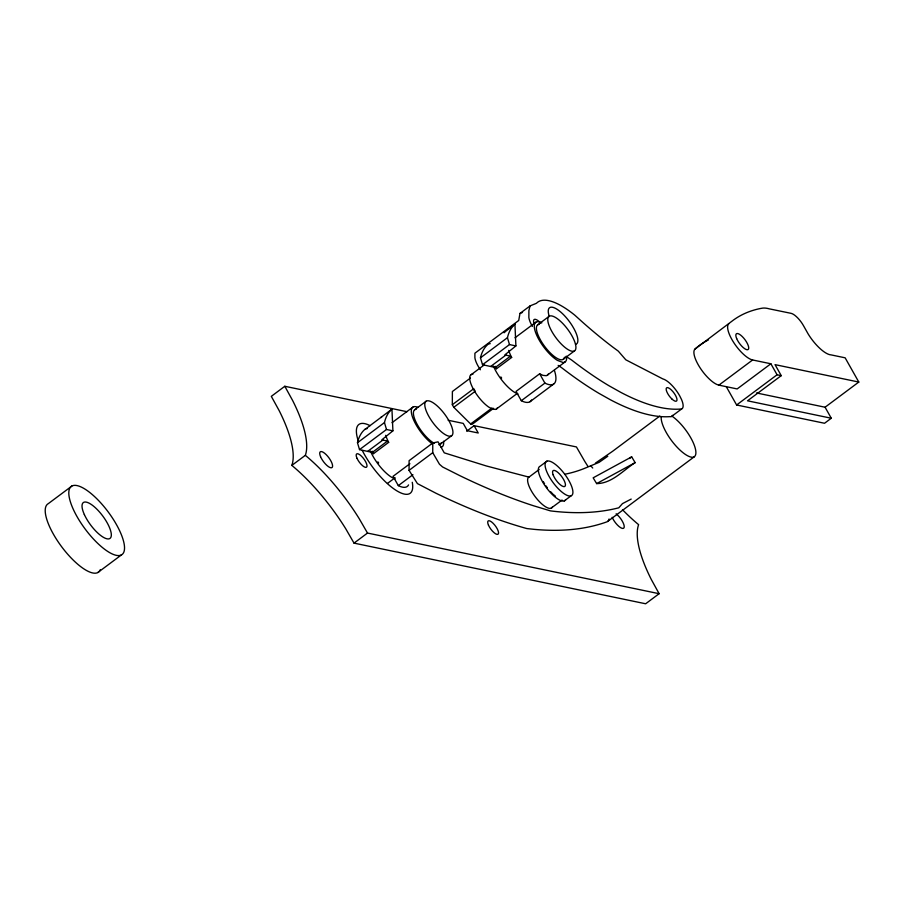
<?xml version="1.0" encoding="UTF-8"?>
<svg xmlns="http://www.w3.org/2000/svg" width="904" height="904" viewBox="0 0 904 904"><rect width="100%" height="100%" fill="white"/><g stroke="black" fill="none" stroke-linecap="round" stroke-linejoin="round"><path stroke-width="1.36" d="M493.618 408.292L472.182 424.292L470.634 423.965L453.797 407.297L452.328 404.698L452.384 391.511L470.43 378.041M609.07 518.975A26.826 9.051 53.3 0 1 606.844 521.868A984.14 332.243 53.3 0 1 534.366 529.371L526.851 528.569A1049.544 354.334 53.3 0 1 435.897 493.2L417.433 483.617L409.06 470.362L409.105 460.656L432.779 442.983L438.044 441.83L444.248 452.836L486.352 465.967L527.021 476.611L529.303 476.871L539.179 469.492M631.207 499.076L622.449 503.63L618.799 507.799A984.14 332.243 53.3 0 1 550.513 510.896L533.27 505.686A1049.544 354.334 53.3 0 1 459.571 475.527L442.587 466.972L439.457 464.215L432.733 452.689L432.779 442.983M566.017 356.357L571.723 360.108A303.676 102.525 53.3 0 0 609.002 385.759L620.698 392.313A303.676 102.525 53.3 0 0 679.819 409.094A18.396 6.215 53.3 0 0 681.526 399.511L679.639 395.737A18.396 6.215 53.3 0 0 662.801 378.9L625.805 359.803L618.291 351.136L612.98 347.238A311.36 108.299 53.9 0 1 582.549 322.174L574.808 315.191A81.755 27.606 53.3 0 0 536.456 303.292L530.083 305.891L519.969 313.439L518.726 320.491L474.894 353.215L474.894 357.837A17.142 5.786 53.3 0 0 480.408 369.759M530.083 305.891L528.896 310.547L528.851 317.564A17.142 5.786 53.3 0 0 532.388 326.412M357.476 442.723L357.837 441.299A165.647 55.924 53.2 0 1 364.075 430.089L391.94 409.15L392.912 430.824L381.85 439.796L387.466 441.084L388.663 442.35L373.476 453.684L372.29 452.418L359.521 449.627L357.476 442.723L384.46 422.586A165.647 55.924 53.2 0 1 391.94 409.15M508.737 350.402A24.668 8.328 53.3 0 0 511.02 356.187L511.653 357.442L496.477 368.764L495.279 367.499L482.521 364.719L480.465 357.814L480.838 356.379A165.647 55.924 53.2 0 1 487.075 345.17L487.957 344.367A35.572 12.012 53.3 0 1 490.228 343.667M381.352 417.049L380.968 417.49L381.567 417.377M695.018 349.023L732.082 321.089A551.124 186.066 53.3 0 1 760.332 308.524L762.682 308.117A68.862 23.244 53.3 0 1 769.236 308.84L791.056 313.338A13.311 4.497 53.3 0 1 803.407 325.542L808.153 333.96A24.815 8.373 53.3 0 0 830.957 354.865L845.138 357.814L858.8 382.053L775.044 364.64L781.248 375.646L777.078 374.776L770.875 363.77L737.155 388.935L718.895 385.138A22.351 7.548 53.3 0 1 700.363 368.256A22.351 7.548 53.3 0 1 695.018 349.023L698.363 346.255A551.124 186.066 53.3 0 1 708.453 339.904M71.879 486.047L48.274 503.664A42.465 14.34 53.3 0 0 63.529 549.203A42.465 14.34 53.3 0 0 100.254 569.723M406.969 411.693L284.805 386.279L271.313 396.347L279.155 410.608A99.847 33.708 53.3 0 1 291.834 465.402A99.847 33.708 53.3 0 1 345.746 528.772L354.018 543.123L645.637 603.77L659.129 593.702L651.287 579.453A99.847 33.708 53.3 0 1 638.608 524.659A99.847 33.708 53.3 0 1 622.472 509.698M97.869 572.503L121.475 554.886A42.465 14.34 53.3 0 0 95.327 497.313A42.465 14.34 53.3 0 0 73.235 509.189A42.465 14.34 53.3 0 0 121.475 554.886M291.834 465.402L305.326 455.333A99.847 33.708 53.3 0 0 292.647 400.54L284.805 386.279M392.02 422.688L412.845 407.15M480.465 357.814L507.449 337.678A165.647 55.924 53.2 0 1 514.93 324.231L515.901 345.916L504.85 354.876L510.455 356.165L511.653 357.442M359.521 449.627L386.494 429.502L392.912 430.824M414.744 409.727L426.134 401.229M515.009 337.768L535.835 322.231M482.521 364.719L509.494 344.582L515.901 345.916M367.725 451.333L382.9 440.011M537.744 324.807L549.123 316.31M471.074 374.753L484.137 365.001M372.29 452.418L387.466 441.084M490.725 366.425L505.901 355.091M495.279 367.499L510.455 356.165M452.328 404.698L473.764 388.697L475.233 391.296L453.797 407.297M409.919 463.729L393.059 476.318L398.314 485.629A35.572 12.012 53.3 0 0 408.551 484.906M387.488 483.414L395.104 477.73M440.191 444.259L451.582 435.762M470.634 423.965L492.07 407.964M409.06 470.362L432.733 452.689M548.265 374.064A24.668 8.328 53.3 0 1 546.242 375.702L542.886 375.352L539.654 373.781L516.048 391.398L521.303 400.721A35.572 12.012 53.3 0 0 531.541 399.986M466.667 431.197L474.091 425.66L576.436 446.938L584.707 461.289A99.847 33.708 53.3 0 0 587.984 466.43M496.33 409.06L517.009 393.624M563.181 359.351L574.571 350.842M398.314 485.629L412.925 474.724M547.225 375.273L565.09 361.928M521.303 400.721L544.909 383.104A35.572 12.012 53.3 0 0 554.378 370.324M530.015 401.715L553.621 384.087M354.018 543.123L367.499 533.055L659.129 593.702M546.965 461.153L540.219 466.181A21.221 7.164 53.3 0 0 546.875 488.307A21.221 7.164 53.3 0 0 565.701 499.641M659.784 416.066L612.528 451.345L595.453 463.108M671.525 416.495L681.65 408.947M551.056 508.229L562.039 500.036M718.895 385.138L752.614 359.973L770.875 363.77M564.288 500.895L571.034 495.855A21.221 7.164 53.3 0 0 559.056 467.639A21.221 7.164 53.3 0 0 546.909 472.012A21.221 7.164 53.3 0 0 571.034 495.855M629.455 458.509L631.67 456.859L635.162 462.633C623.274 470.238 611.918 483.538 596.64 483.606L593.16 477.82L631.67 456.859M726.341 386.754L736.613 404.981L777.078 374.776M781.248 375.646L747.518 400.811L831.284 418.236L825.081 407.229L756.422 392.946M607.635 521.45L694.306 456.757M825.081 407.229L858.8 382.053M831.284 418.236L824.538 423.264L736.613 404.981M514.93 324.231L503.901 332.661L504.568 332.457M607.793 456.249L599.115 462.328L585.645 467.91A807.453 272.601 53.3 0 1 565.056 474.204M596.64 483.606L635.162 462.633M519.969 313.439L522.512 312.4M448.147 420.258L463.243 423.4L467.379 430.733L478.227 432.993L474.091 425.66M517.947 393.963L514.523 392.291A24.668 8.328 53.3 0 1 493.437 366.097M394.958 478.883L391.522 477.199A24.668 8.328 53.3 0 1 370.437 451.017M558.175 365.408L561.61 367.668A303.676 102.525 53.3 0 0 598.877 393.308L610.584 399.873A303.676 102.525 53.3 0 0 669.694 416.654A18.396 6.215 53.3 0 0 672.666 415.354M590.64 465.628L592.73 468.023M539.654 373.781L544.909 383.104M367.499 533.055L359.227 518.704A99.847 33.708 53.3 0 0 305.326 455.333M388.663 442.35L388.031 441.107A24.668 8.328 53.3 0 1 385.748 435.31M507.449 337.678L509.494 344.582M384.46 422.586L386.494 429.502M566.537 356.368A24.668 8.328 53.3 0 1 562.898 362.459L557.327 360.334A24.668 8.328 53.3 0 1 536.241 334.152A24.668 8.328 53.3 0 1 541.824 322.83M496.465 368.764A24.668 8.328 53.3 0 1 495.279 366.301M564.424 357.261A21.447 7.243 53.3 0 1 547.349 349.769A21.447 7.243 53.3 0 1 537.089 325.451L537.383 325.101A21.447 7.243 53.3 0 1 539.1 324.366M501.652 378.019A21.312 7.198 53.3 0 1 500.872 376.934M497.234 407.998A21.334 7.198 53.3 0 1 495.494 409.422L492.556 409.105L488.815 407.139A21.334 7.198 53.3 0 1 472.329 387.104A21.334 7.198 53.3 0 1 472.916 374.245M364.956 429.287A35.572 12.012 53.3 0 1 367.227 428.575M443.548 441.288A24.668 8.328 53.3 0 1 441.107 447.277M432.417 443.954A24.668 8.328 53.3 0 1 413.015 418.462A24.668 8.328 53.3 0 1 417.987 407.365M373.476 453.684A24.668 8.328 53.3 0 1 372.29 451.209M441.288 442.723A21.447 7.243 53.3 0 1 438.835 444.711M434.214 443.322A21.447 7.243 53.3 0 1 418.45 426.586A21.447 7.243 53.3 0 1 414.088 410.371L414.394 410.02A21.447 7.243 53.3 0 1 416.1 409.286M378.663 462.938A21.312 7.198 53.3 0 1 377.883 461.854M672.147 416.258A26.826 9.051 53.3 0 1 691.763 439.626A26.826 9.051 53.3 0 1 693.515 457.175A26.792 9.04 53.3 0 1 673.322 442.87A26.792 9.04 53.3 0 1 661.197 417.106M552.333 507.11A19.176 6.475 53.3 0 1 535.315 496.861A19.176 6.475 53.3 0 1 529.303 476.871M555.463 496.239A19.176 6.475 53.3 0 1 553.033 494.138M552.208 493.347A19.176 6.475 53.3 0 1 550.57 491.64M547.395 487.844A19.176 6.475 53.3 0 1 545.926 485.821M544.558 483.753A19.176 6.475 53.3 0 1 543.327 481.674M616.132 513.811A9.831 3.322 53.3 0 1 623.862 524.602A9.831 3.322 53.3 0 1 620.494 527.586A9.831 3.322 53.3 0 1 612.177 517.314M412.269 482.284A42.917 14.487 53.3 0 1 396.008 490.318A42.917 14.487 53.3 0 1 362.301 450.486M358.368 441.22A42.917 14.487 53.3 0 1 370.052 425.648M534.241 324.005A9.831 3.322 53.3 0 1 534.705 319.304A9.831 3.322 53.3 0 1 540.705 323.078M549.09 315.903A22.577 7.616 53.3 0 1 554.446 307.891A22.577 7.616 53.3 0 1 572.255 325.768L573.995 328.762A22.577 7.616 53.3 0 1 575.724 344.345M752.614 359.973A22.351 7.548 53.3 0 1 734.082 343.079A22.351 7.548 53.3 0 1 728.748 323.847M425.784 401.512L425.479 401.873A21.447 7.243 53.3 0 0 437.92 428.586A21.447 7.243 53.3 0 0 452.701 430.101L451.966 427.389A21.447 7.243 53.3 0 0 438.903 407.512A21.447 7.243 53.3 0 0 425.784 401.512M548.773 316.603L548.468 316.954A21.447 7.243 53.3 0 0 560.921 343.667A21.447 7.243 53.3 0 0 575.69 345.192L574.967 342.469A21.447 7.243 53.3 0 0 561.892 322.592A21.447 7.243 53.3 0 0 548.773 316.603M671.785 398.89L670.372 397.398A8.272 2.791 53.3 0 1 667.288 387.601A8.272 2.791 53.3 0 1 676.407 397.251A8.272 2.791 53.3 0 1 671.785 398.89M84.343 514.534A22.351 7.548 53.3 0 0 109.723 538.581A22.351 7.548 53.3 0 0 95.96 508.285A22.351 7.548 53.3 0 0 84.343 514.534M553.135 474.837A9.831 3.322 53.3 0 0 564.265 486.623A9.831 3.322 53.3 0 0 559.599 474.058A9.831 3.322 53.3 0 0 553.135 474.837M488.42 525.032A8.272 2.791 53.3 0 0 497.833 534.332A8.272 2.791 53.3 0 0 493.155 523.326A8.272 2.791 53.3 0 0 488.42 525.032M357.012 458.317A8.272 2.791 53.3 0 0 366.414 467.266A8.272 2.791 53.3 0 0 361.385 456.091A8.272 2.791 53.3 0 0 357.012 458.317M320.547 456.656A9.831 3.322 53.3 0 0 331.734 467.707A9.831 3.322 53.3 0 0 326.174 454.633A9.831 3.322 53.3 0 0 320.547 456.656M736.681 338.616A9.831 3.322 53.3 0 0 747.857 349.667A9.831 3.322 53.3 0 0 742.308 336.593A9.831 3.322 53.3 0 0 736.681 338.616"/></g></svg>
